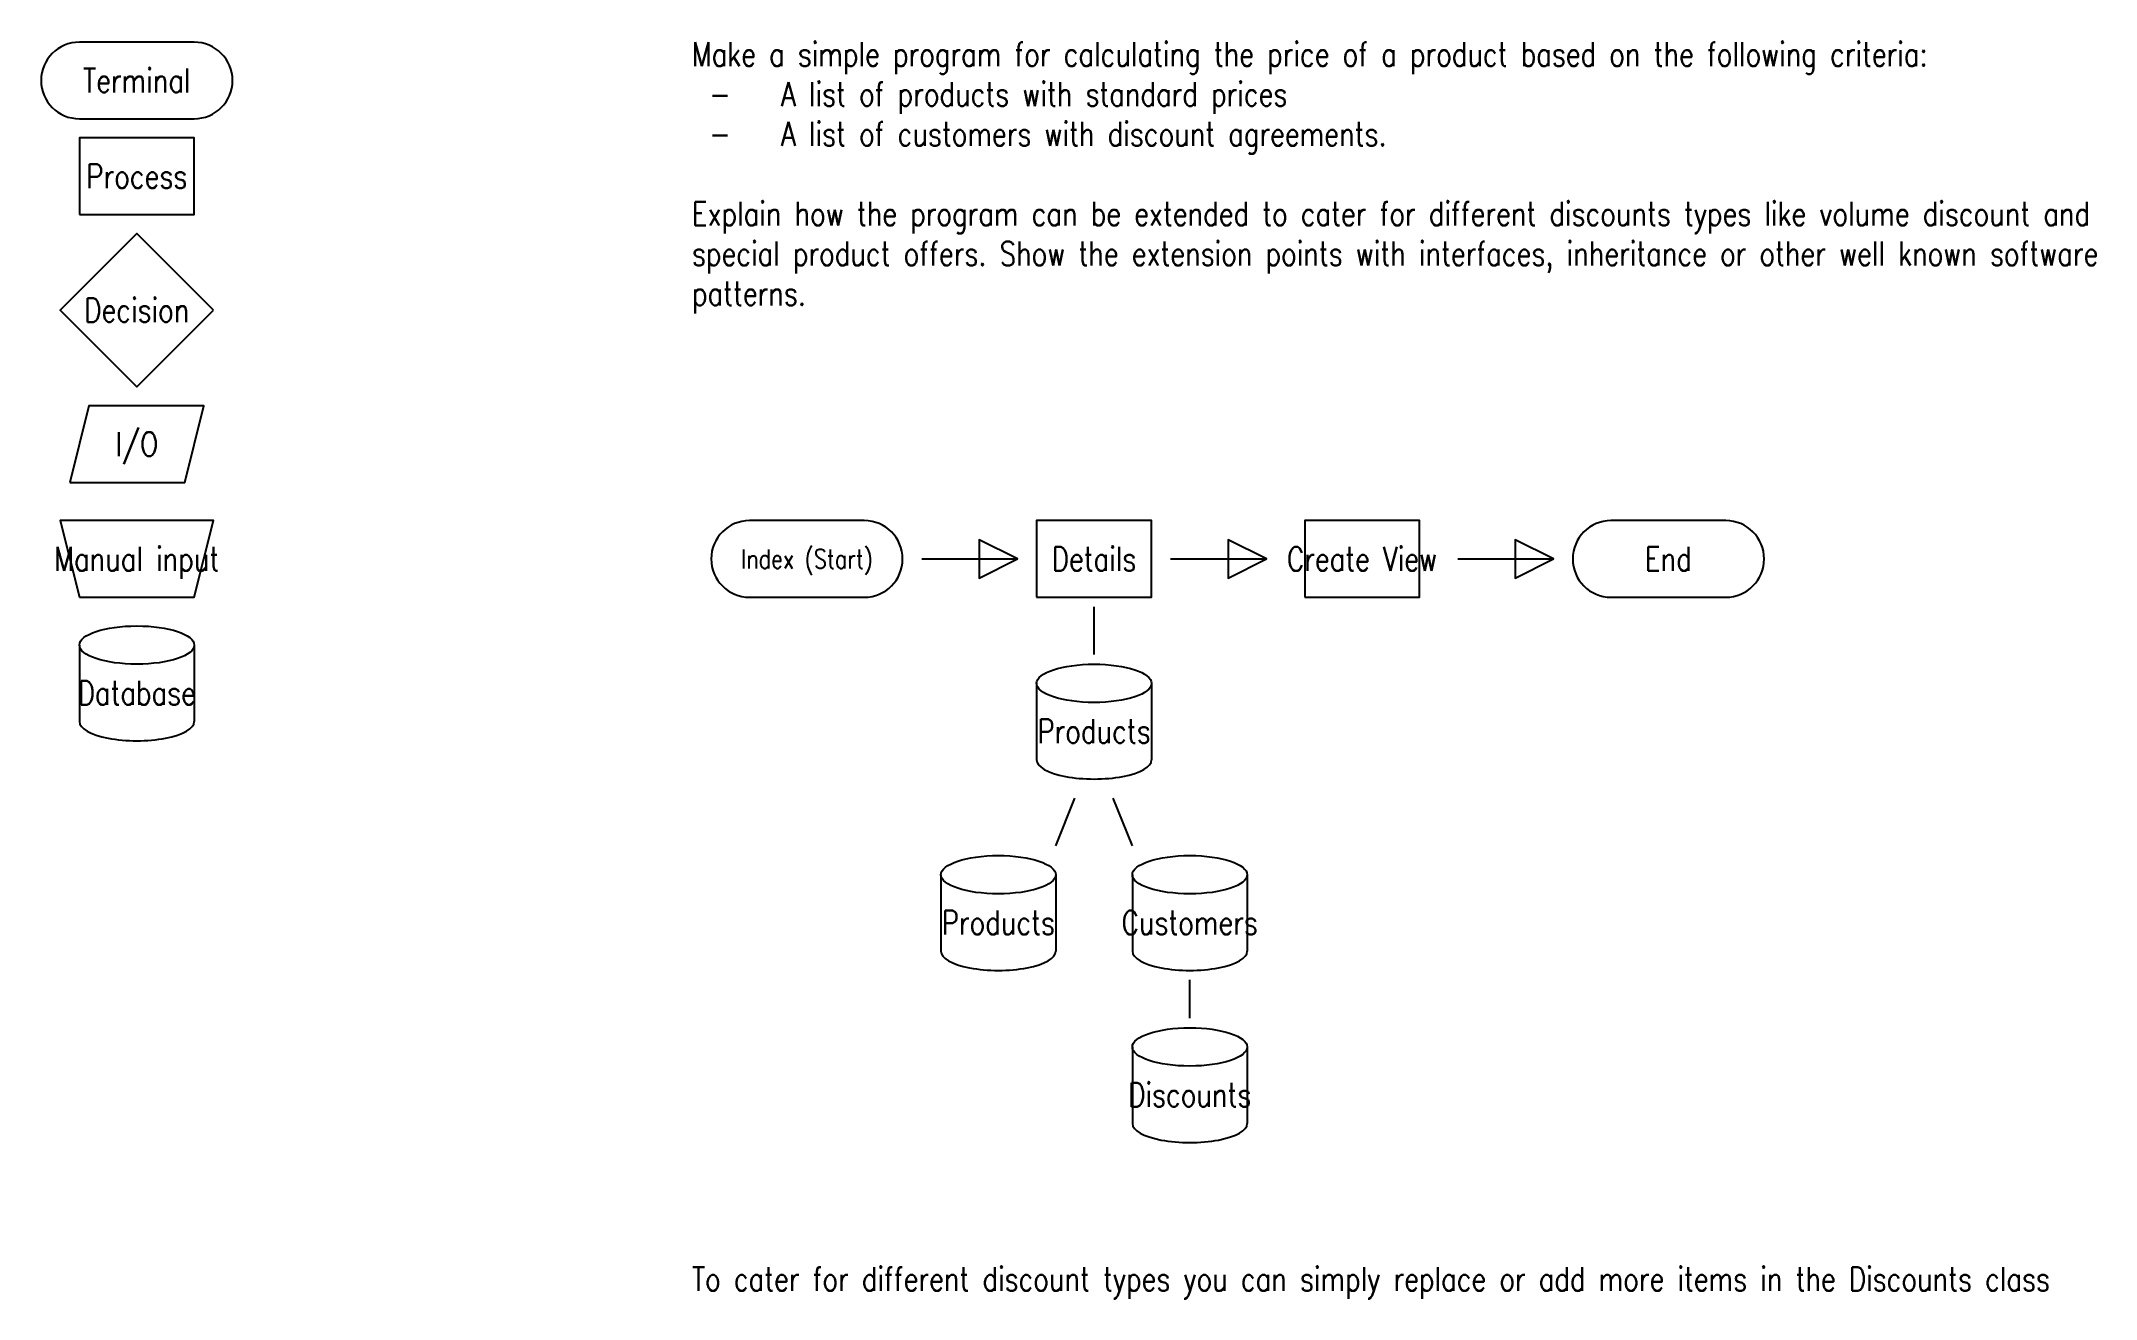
# Model space of a CAD drawing. Extents: x 2300 to 13033, y -5867 to 706.
import ezdxf
from ezdxf.enums import TextEntityAlignment as Align

# ---------------------------------------------------------------- set-up
doc = ezdxf.new("R2010")
doc.units = 0
doc.header["$LTSCALE"] = 50
doc.layers.get('0').update_dxf_attribs({"color": 1, "linetype": 'CONTINUOUS'})
doc.styles.add('S', font='SIMPLEX', dxfattribs={"width": 0.8})

# ---------------------------------------------------------------- blocks, each defined once
blk = doc.blocks.new('A$C0C6811EC')
blk.add_lwpolyline([(-300, -200), (300, -200), (300, 200), (-300, 200)], close=True)
at = {"style": 'S', "width": 0.8}
blk.add_attdef('TEXT', text='', height=125, dxfattribs=at).set_placement((0, 0), align=Align.MIDDLE_CENTER)
blk = doc.blocks.new('A$C5EF70C8B')
for points in [[(300, 200), (-300, 200)], [(-300, -200), (300, -200)]]:
    blk.add_lwpolyline(points)
for centre, start, end in [((-300, 0), 90, 270), ((300, 0), 270, 90)]:
    blk.add_arc(centre, 200, start, end)
at = {"style": 'S', "width": 0.8}
blk.add_attdef('TEXT', text='', height=125, dxfattribs=at).set_placement((0, 0), align=Align.MIDDLE_CENTER)
blk = doc.blocks.new('A$C25737497')
blk.add_lwpolyline([(-350, -200), (250, -200), (350, 200), (-250, 200)], close=True)
at = {"style": 'S', "width": 0.8}
blk.add_attdef('TEXT', text='', height=125, dxfattribs=at).set_placement((0, 0), align=Align.MIDDLE_CENTER)
blk = doc.blocks.new('A$C13334925')
for p, q in [((-300, 250), (-300, -150)), ((300, 250), (300, -150))]:
    blk.add_line(p, q)
blk.add_ellipse((0, 250), major_axis=(-300, 0), ratio=0.333333)
blk.add_ellipse((0, -150), major_axis=(-300, 0), ratio=0.333333, start_param=0, end_param=3.141593)
at = {"style": 'S', "width": 0.8}
blk.add_attdef('TEXT', text='', height=125, dxfattribs=at).set_placement((0, 0), align=Align.MIDDLE_CENTER)
blk = doc.blocks.new('A$C221F2355')
blk.add_lwpolyline([(400, 0), (0, 400), (-400, 0), (0, -400)], close=True)
at = {"style": 'S', "width": 0.8}
blk.add_attdef('TEXT', text='', height=125, dxfattribs=at).set_placement((0, 0), align=Align.MIDDLE_CENTER)
blk = doc.blocks.new('A$C233D10F6')
blk.add_lwpolyline([(-300, -200), (300, -200), (400, 200), (-400, 200)], close=True)
at = {"style": 'S', "width": 0.8}
blk.add_attdef('TEXT', text='', height=125, dxfattribs=at).set_placement((0, 0), align=Align.MIDDLE_CENTER)

msp = doc.modelspace()

# ---------------------------------------------------------------- linework, layer by layer
for points in [[(6900, -2000), (7400, -2000), (7200, -1900), (7200, -2100), (7400, -2000)], [(8200, -2000), (8700, -2000), (8500, -1900), (8500, -2100), (8700, -2000)], [(9700, -2000), (10200, -2000), (10000, -1900), (10000, -2100), (10200, -2000)], [(7800, -2500), (7800, -2250)], [(7600, -3500), (7700, -3250)], [(8000, -3500), (7900, -3250)], [(8300, -4400), (8300, -4200)]]:
    msp.add_lwpolyline(points)

# ---------------------------------------------------------------- block references
for name, p, values in [('A$C5EF70C8B', (2800, 500), {'TEXT': 'Terminal'}), ('A$C0C6811EC', (2800, 0), {'TEXT': 'Process'}), ('A$C221F2355', (2800, -700), {'TEXT': 'Decision'}), ('A$C25737497', (2800, -1400), {'TEXT': 'I/O'}), ('A$C233D10F6', (2800, -2000), {'TEXT': 'Manual input'}), ('A$C0C6811EC', (7800, -2000), {'TEXT': 'Details'}), ('A$C0C6811EC', (9200, -2000), {'TEXT': 'Create View'}), ('A$C5EF70C8B', (10800, -2000), {'TEXT': 'End'}), ('A$C13334925', (2800, -2700), {'TEXT': 'Database'}), ('A$C13334925', (7800, -2900), {'TEXT': 'Products'}), ('A$C13334925', (7300, -3900), {'TEXT': 'Products'}), ('A$C13334925', (8300, -3900), {'TEXT': 'Customers'}), ('A$C13334925', (8300, -4800), {'TEXT': 'Discounts'})]:
    msp.add_blockref(name, p).add_auto_attribs(values)
ref = msp.add_blockref('A$C5EF70C8B', (6300, -2000))
ref.add_attrib('TEXT', 'Index (Start)', dxfattribs={"height": 100, "style": 'S', "width": 0.8}).set_placement((6300, -2000), align=Align.MIDDLE_CENTER)

# ---------------------------------------------------------------- texts
at = {"char_height": 125, "attachment_point": 1, "style": 'S'}
for s, insert in [('Make a simple program for calculating the price of a product based on the following criteria:\\P\\pi-375,l465.48,t465.48;-^IA list of products with standard prices\\P-^IA list of customers with discount agreements. \\P\\pi0,l0,tz;\\PExplain how the program can be extended to cater for different discounts types like volume discount and special product offers. Show the extension points with interfaces, inheritance or other well known software patterns.', (5700, 700)), ('To cater for different discount types you can simply replace or add more items in the Discounts class', (5700, -5700))]:
    msp.add_mtext_dynamic_manual_height_columns(s, width=8300, gutter_width=1, heights=[0], dxfattribs=dict(at, insert=insert))

doc.saveas('drawing.dxf')
